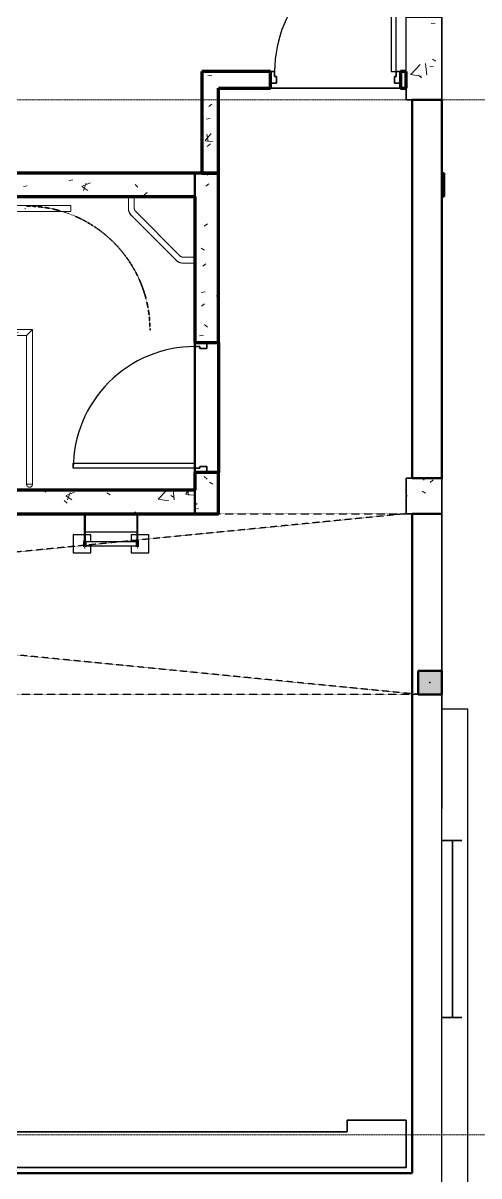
# Model space of a CAD drawing. Header units: millimetres. Extents: x -1379 to 1385823, y -4884429 to 548763.
# Drawn here: x 412925 to 416785, y -2297989 to -2288227 of the extents above; entities that cross this region are included whole.
import ezdxf

# ---------------------------------------------------------------- set-up
doc = ezdxf.new("R2010")
doc.units = ezdxf.units.MM
for name, pattern in [('DPA_Grid _ Level 100', [10, 5.5, -1.6, 1.3, -1.6]), ('DPA_Hidden 100', [6, 4, -2]), ('DPA_Hidden 250', [3, 2, -1]), ('DPA_Overhead 100', [2.75, 1.75, -1])]:
    doc.linetypes.add(name, pattern=pattern)
for name, color, linetype in [('000 - CONCRETE_COL_CUT_COLOR_5', 7, 'Continuous'), ('000 - CONCRETE_COL_HATCH_', 7, 'Continuous'), ('000 - CONCRETE_EX_BUILDING_MAIN_COLOR_1', 7, 'Continuous'), ('000 - CONCRETE_PRECAST_CUT_COLOR_4', 7, 'Continuous'), ('000 - EXISTING_COLUMN_CUT_COLOR_5', 7, 'Continuous')]:
    doc.layers.add(name, color=color, linetype=linetype)
for name, color, linetype, lineweight in [('A-COLS-E', 7, 'Continuous', 35), ('A-DETL', 7, 'Continuous', 70), ('A-DETL-GENF', 7, 'Continuous', 35), ('A-DETL-HDLN', 7, 'DPA_Hidden 100', 35), ('A-DETL-MEDM', 7, 'Continuous', 50), ('A-DOOR-E', 7, 'Continuous', 35), ('A-FLOR-E', 7, 'Continuous', 35), ('A-FLOR-HRAL', 7, 'Continuous', 35), ('A-FLOR-OVHD', 7, 'DPA_Overhead 100', 25), ('A-GENM', 7, 'Continuous', 35), ('A-WALL', 7, 'Continuous', 70), ('A-WALL-PATT', 7, 'Continuous', 70), ('S-GRID', 7, 'Continuous', 9), ('S-STRS-E', 7, 'Continuous', 35), ('WALL-E', 7, 'Continuous', 50)]:
    doc.layers.add(name, color=color, linetype=linetype, lineweight=lineweight)
pattern_1 = [(50, (-216781.46, 2306690.5), (728.7365, -63.75582), [76.2, -838.2]), (355, (-216781.5, 2306690.5), (-140.97162, 764.2276), [60.96, -670.56]), (100.451, (-216720.74, 2306685.2), (587.77, 700.46675), [64.76, -712.36]), (46.184, (-216781.5, 2306893.7), (1084.31624, -168.17096), [114.3, -1257.3]), (96.636, (-216691.1, 2306879.7), (949.6099, 989.70985), [97.14, -1068.54]), (351.184, (-216781.5, 2306893.7), (949.62055, 989.70115), [91.44, -1005.84]), (21, (-216679.86, 2306842.9), (606.45787, -409.06057), [76.2, -838.2]), (326, (-216679.9, 2306842.9), (247.20834, 736.75292), [60.96, -670.56]), (71.451, (-216629.3, 2306808.8), (853.66825, 327.68547), [64.76, -712.36]), (37.5, (-216781.46, 2306690.48), (12.354693, 338.22012), [33.528, -628.904, 33.528, -647.192, -673.1]), (37.5, (-216781.46, 2306690.48), (12.354693, 338.22012), [-1343.152, 33.528, -639.572]), (7.5, (-216781.46, 2306690.48), (267.278874, 400.722127), [33.528, -354.584, 33.528, -613.664, -256.54]), (7.5, (-216781.46, 2306690.48), (267.278874, 400.722127), [-1035.304, 33.528, -223.012]), (327.5, (-217008.03, 2306690.48), (542.36333, -22.915345), [33.528, -220.472, 33.528, -758.952, -1051.56]), (327.5, (-217008.03, 2306690.48), (542.36333, -22.915345), [-1046.48, 33.528, -1018.032]), (317.5, (-217109.63, 2306690.5), (592.51696, 101.70711), [33.528, -296.672, 33.528, -492.76, -746.76]), (317.5, (-217109.63, 2306690.5), (592.51696, 101.70711), [-856.488, 33.528, -713.232])]

# ---------------------------------------------------------------- blocks, each defined once
blk = doc.blocks.new('C-1-IV01_REV00_20260605-110727_LOPF_DIMS')
at = {"layer": 'S-GRID', "color": 7, "linetype": 'DPA_Grid _ Level 100'}
for p, q in [((29482.4, -6805), (-7498.4, -6805)), ((29482.4, -15570), (-7498.4, -15570))]:
    blk.add_line(p, q, dxfattribs=at)
blk = doc.blocks.new('DPA_DR-SG-SW-HR - D4_1100x2150 mm-5618247-IV01 - LOWER ROOF LEVEL PLAN')
at = {"layer": '000 - CONCRETE_EX_BUILDING_MAIN_COLOR_1', "color": 7}
for p, q in [((472, 1106.35), (472, 76.35)), ((515, 1106.35), (472, 1106.35)), ((515, 76.35), (515, 1106.35)), ((-515, 76.35), (-550, 76.35)), ((-550, 76.35), (-550, -23.65)), ((-515, 33.35), (-515, 76.35)), ((-500, 33.35), (-515, 33.35)), ((-500, -23.65), (-500, 33.35)), ((472, 76.35), (515, 76.35)), ((515, 33.35), (500, 33.35)), ((500, 33.35), (500, -23.65)), ((515, 76.35), (515, 33.35)), ((550, 76.35), (515, 76.35)), ((550, -23.65), (550, 76.35)), ((-550, -23.65), (-500, -23.65)), ((500, -23.65), (550, -23.65))]:
    blk.add_line(p, q, dxfattribs=at)
at = {"layer": '000 - CONCRETE_EX_BUILDING_MAIN_COLOR_1', "color": 7, "lineweight": 35}
for p, q in [((-550, -23.65), (-550, 76.35)), ((-550, 76.35), (-515, 76.35)), ((-515, 76.35), (-515, 33.35)), ((-515, 33.35), (-500, 33.35)), ((-500, 33.35), (-500, -23.65)), ((500, -23.65), (500, 33.35)), ((500, 33.35), (515, 33.35)), ((515, 33.35), (515, 76.35)), ((515, 76.35), (550, 76.35)), ((550, 76.35), (550, -23.65)), ((-500, -23.65), (-550, -23.65)), ((550, -23.65), (500, -23.65))]:
    blk.add_line(p, q, dxfattribs=at)
at = {"layer": '000 - CONCRETE_EX_BUILDING_MAIN_COLOR_1', "color": 7}
blk.add_arc((515, 76.35), 1030, 90, 180, dxfattribs=at)
blk = doc.blocks.new('DPA_GM-Cage Ladder - H4600 with Protection Ring-4887576-IV01 - LOWER ROOF LEVEL PLAN')
at = {"layer": '000 - CONCRETE_EX_BUILDING_MAIN_COLOR_1', "color": 7}
for p, q in [((-147.5, -80), (-147.5, -75)), ((-147.5, -75), (-95, -75)), ((-100, -80), (-147.5, -80)), ((-100, -305), (-100, -80)), ((345, -75), (-95, -75)), ((-95, -230), (-95, -75)), ((-95, -75), (-95, -305)), ((345, -230), (345, -75)), ((345, -75), (397.5, -75)), ((345, -305), (345, -75)), ((350, -80), (350, -305)), ((397.5, -80), (350, -80)), ((397.5, -75), (397.5, -80)), ((-100, -255), (-195, -255)), ((-195, -255), (-195, -405)), ((345, -230), (-95, -230)), ((-45, -255), (-95, -255)), ((-45, -312.5), (-45, -255)), ((345, -255), (295, -255)), ((295, -255), (295, -312.6)), ((445, -255), (350, -255)), ((445, -405), (445, -255)), ((-95, -305), (-100, -305)), ((345, -312.5), (-95, -312.5)), ((345, -312.5), (-95, -312.5)), ((345, -312.5), (-95, -312.5)), ((345, -312.5), (-95, -312.5)), ((-95, -313.1), (-95, -346.9)), ((-95, -346.9), (-95, -313.1)), ((-95, -313.1), (-95, -346.9)), ((-95, -346.9), (-95, -313.1)), ((-95, -313.1), (-95, -346.9)), ((-95, -346.9), (-95, -313.1)), ((-95, -313.1), (-95, -346.9)), ((-95, -346.9), (-95, -313.1)), ((-95, -347.5), (345, -347.5)), ((-95, -347.5), (345, -347.5)), ((-95, -347.5), (345, -347.5)), ((-95, -347.5), (345, -347.5)), ((-45, -405), (-45, -347.4)), ((295, -347.5), (295, -405)), ((345, -313.1), (345, -346.9)), ((345, -346.9), (345, -313.1)), ((345, -313.1), (345, -346.9)), ((345, -346.9), (345, -313.1)), ((345, -313.1), (345, -346.9)), ((345, -346.9), (345, -313.1)), ((345, -313.1), (345, -346.9)), ((345, -346.9), (345, -313.1)), ((350, -305), (345.2, -305)), ((-195, -405), (-45, -405)), ((295, -405), (445, -405))]:
    blk.add_line(p, q, dxfattribs=at)
at = {"layer": '000 - CONCRETE_EX_BUILDING_MAIN_COLOR_1', "color": 7, "lineweight": 70}
for p, q in [((-95, -305), (-100, -305)), ((-100, -305), (-100, -355)), ((-100, -355), (-95, -355)), ((-95, -355), (-95, -305)), ((350, -305), (345, -305)), ((345, -305), (345, -355)), ((345, -355), (350, -355)), ((350, -355), (350, -305))]:
    blk.add_line(p, q, dxfattribs=at)
blk = doc.blocks.new('DPA_DR-SG-SW-HR - D4_1100x2150 mm-4749749-IV01 - LOWER ROOF LEVEL PLAN')
at = {"layer": '000 - CONCRETE_EX_BUILDING_MAIN_COLOR_1', "color": 7}
for p, q in [((-550, -6.35), (-500, -6.35)), ((-550, -106.35), (-550, -6.35)), ((-515, -63.35), (-515, -106.35)), ((-500, -63.35), (-515, -63.35)), ((-500, -6.35), (-500, -63.35)), ((500, -6.35), (550, -6.35)), ((500, -63.35), (500, -6.35)), ((515, -63.35), (500, -63.35)), ((515, -106.35), (515, -63.35)), ((550, -6.35), (550, -106.35)), ((-515, -106.35), (-550, -106.35)), ((472, -106.35), (515, -106.35)), ((472, -1136.35), (472, -106.35)), ((515, -106.35), (515, -1136.35)), ((550, -106.35), (515, -106.35)), ((515, -1136.35), (472, -1136.35))]:
    blk.add_line(p, q, dxfattribs=at)
at = {"layer": '000 - CONCRETE_EX_BUILDING_MAIN_COLOR_1', "color": 7, "lineweight": 35}
for p, q in [((-550, -6.35), (-550, -106.35)), ((-500, -6.35), (-550, -6.35)), ((-515, -106.35), (-515, -63.35)), ((-515, -63.35), (-500, -63.35)), ((-500, -63.35), (-500, -6.35)), ((500, -6.35), (500, -63.35)), ((550, -6.35), (500, -6.35)), ((500, -63.35), (515, -63.35)), ((515, -63.35), (515, -106.35)), ((550, -106.35), (550, -6.35)), ((-550, -106.35), (-515, -106.35)), ((515, -106.35), (550, -106.35))]:
    blk.add_line(p, q, dxfattribs=at)
at = {"layer": '000 - CONCRETE_EX_BUILDING_MAIN_COLOR_1', "color": 7}
blk.add_arc((515, -106.35), 1030, 180, 270, dxfattribs=at)
blk = doc.blocks.new('DPA_Rectangular - 300 x 700mm-V7-IV01 - LOWER ROOF LEVEL PLAN')
at = {"layer": '000 - CONCRETE_EX_BUILDING_MAIN_COLOR_1', "color": 7}
for p, q in [((150, 350), (-150, 350)), ((-150, 350), (-150, 50)), ((150, -350), (150, 350)), ((150, 350), (150, -350))]:
    blk.add_line(p, q, dxfattribs=at)
blk = doc.blocks.new('DPA_Rectangular - 300 x 700mm-V8-IV01 - LOWER ROOF LEVEL PLAN')
at = {"layer": '000 - CONCRETE_COL_CUT_COLOR_5', "lineweight": 9}
h = blk.add_hatch(dxfattribs=at)
h.set_pattern_fill('FP_9', style=0, pattern_type=2)
h.set_pattern_definition([(50, (-233076.46, 2313145.5), (728.7365, -63.75582), [76.2, -838.2]), (355, (-233076.5, 2313145.5), (-140.97162, 764.2276), [60.96, -670.56]), (100.451, (-233015.74, 2313140.2), (587.77, 700.46675), [64.76, -712.36]), (46.184, (-233076.5, 2313348.7), (1084.31624, -168.17096), [114.3, -1257.3]), (96.636, (-232986.1, 2313334.7), (949.6099, 989.70985), [97.14, -1068.54]), (351.184, (-233076.5, 2313348.7), (949.62055, 989.70115), [91.44, -1005.84]), (21, (-232974.86, 2313297.9), (606.45787, -409.06057), [76.2, -838.2]), (326, (-232974.9, 2313297.9), (247.20834, 736.75292), [60.96, -670.56]), (71.451, (-232924.3, 2313263.8), (853.66825, 327.68547), [64.76, -712.36]), (37.5, (-233076.46, 2313145.48), (12.354693, 338.22012), [33.528, -628.904, 33.528, -1320.292]), (37.5, (-233076.46, 2313145.48), (12.354693, 338.22012), [-695.96, -647.192, 33.528, -639.572]), (7.5, (-233076.46, 2313145.48), (267.278874, 400.722127), [33.528, -354.584, 33.528, -870.204]), (7.5, (-233076.46, 2313145.48), (267.278874, 400.722127), [-421.64, -613.664, 33.528, -223.012]), (327.5, (-233303.03, 2313145.48), (542.36333, -22.915345), [33.528, -220.472, 33.528, -1810.512]), (327.5, (-233303.03, 2313145.48), (542.36333, -22.915345), [-287.528, -758.952, 33.528, -1018.032]), (317.5, (-233404.63, 2313145.5), (592.51696, 101.70711), [33.528, -296.672, 33.528, -1239.52]), (317.5, (-233404.63, 2313145.5), (592.51696, 101.70711), [-363.728, -492.76, 33.528, -713.232])])
h.paths.add_polyline_path([(150, -350), (150, 350), (-150, 350), (-150, -350)])
at = {"layer": '000 - CONCRETE_COL_CUT_COLOR_5', "color": 7}
for p, q in [((-150, 350), (150, 350)), ((-150, -350), (-150, 350)), ((150, 350), (150, -350)), ((150, -350), (-150, -350))]:
    blk.add_line(p, q, dxfattribs=at)
blk = doc.blocks.new('Railing - Railing-4928386-IV01 - LOWER ROOF LEVEL PLAN')
at = {"layer": '000 - CONCRETE_EX_BUILDING_MAIN_COLOR_1', "color": 7, "lineweight": 9}
for p, q in [((294346.6, -2306957.7), (294346.6, -2307057.2)), ((294347.5, -2306957.7), (294395.8, -2306957.7)), ((294395.8, -2306957.7), (294347.5, -2306957.7)), ((294396.6, -2307057.2), (294396.6, -2306957.7)), ((294785.4, -2307460.5), (294406.9, -2307081.9)), ((294371.5, -2307117.3), (294750.1, -2307495.8)), ((294909.6, -2307470.7), (294810.2, -2307470.7)), ((294909.6, -2307519.9), (294909.6, -2307471.6)), ((294909.6, -2307471.6), (294909.6, -2307519.9)), ((294810.2, -2307520.7), (294909.6, -2307520.7))]:
    blk.add_line(p, q, dxfattribs=at)
at = {"layer": '000 - CONCRETE_EX_BUILDING_MAIN_COLOR_1', "color": 7, "lineweight": 9, "flags": 128}
for points in [[(294346.6, -2307057.2), (294346.7, -2307060.6), (294346.9, -2307064), (294347.2, -2307067.4), (294347.7, -2307070.7), (294348.3, -2307074.1), (294349.1, -2307077.4), (294349.9, -2307080.7), (294350.9, -2307083.9), (294352.1, -2307087.1), (294353.3, -2307090.3), (294354.7, -2307093.4), (294356.2, -2307096.4), (294357.9, -2307099.4), (294359.6, -2307102.3), (294361.5, -2307105.2), (294363.5, -2307108), (294365.5, -2307110.6), (294367.7, -2307113.2), (294370, -2307115.8), (294371.5, -2307117.3)], [(294406.9, -2307081.9), (294405.9, -2307080.9), (294405, -2307079.9), (294404.1, -2307078.8), (294403.3, -2307077.7), (294402.5, -2307076.5), (294401.7, -2307075.4), (294401, -2307074.1), (294400.4, -2307072.9), (294399.8, -2307071.6), (294399.2, -2307070.4), (294398.7, -2307069), (294398.3, -2307067.7), (294397.9, -2307066.4), (294397.5, -2307065), (294397.2, -2307063.6), (294397, -2307062.3), (294396.8, -2307060.9), (294396.7, -2307059.5), (294396.6, -2307058.1), (294396.6, -2307057.2)], [(294810.2, -2307470.7), (294808.8, -2307470.7), (294807.4, -2307470.6), (294806, -2307470.5), (294804.6, -2307470.3), (294803.2, -2307470), (294801.8, -2307469.7), (294800.5, -2307469.4), (294799.2, -2307469), (294797.8, -2307468.5), (294796.5, -2307468), (294795.3, -2307467.4), (294794, -2307466.8), (294792.8, -2307466.1), (294791.6, -2307465.4), (294790.4, -2307464.6), (294789.3, -2307463.8), (294788.2, -2307462.9), (294787.1, -2307462), (294786.1, -2307461.1), (294785.4, -2307460.5)], [(294750.1, -2307495.8), (294752.5, -2307498.2), (294755.1, -2307500.4), (294757.7, -2307502.6), (294760.4, -2307504.6), (294763.2, -2307506.6), (294766.1, -2307508.4), (294769, -2307510.1), (294772, -2307511.7), (294775.1, -2307513.2), (294778.2, -2307514.5), (294781.4, -2307515.7), (294784.6, -2307516.8), (294787.9, -2307517.8), (294791.2, -2307518.6), (294794.5, -2307519.3), (294797.9, -2307519.8), (294801.2, -2307520.3), (294804.6, -2307520.5), (294808, -2307520.7), (294810.2, -2307520.7)]]:
    blk.add_lwpolyline(points, dxfattribs=at)
blk = doc.blocks.new('Handrail Type - Handrail_Internal_-4928391-IV01 - LOWER ROOF LEVEL PLAN')
at = {"layer": '000 - CONCRETE_EX_BUILDING_MAIN_COLOR_1', "color": 7, "lineweight": 9}
for p, q in [((294346.6, -2306957.7), (294346.6, -2307057.2)), ((294347.5, -2306957.7), (294395.8, -2306957.7)), ((294395.8, -2306957.7), (294347.5, -2306957.7)), ((294396.6, -2307057.2), (294396.6, -2306957.7)), ((294785.4, -2307460.5), (294406.9, -2307081.9)), ((294371.5, -2307117.3), (294750.1, -2307495.8)), ((294909.6, -2307470.7), (294810.2, -2307470.7)), ((294909.6, -2307519.9), (294909.6, -2307471.6)), ((294909.6, -2307471.6), (294909.6, -2307519.9)), ((294810.2, -2307520.7), (294909.6, -2307520.7))]:
    blk.add_line(p, q, dxfattribs=at)
at = {"layer": '000 - CONCRETE_EX_BUILDING_MAIN_COLOR_1', "color": 7, "lineweight": 9, "flags": 128}
for points in [[(294346.6, -2307057.2), (294346.7, -2307060.6), (294346.9, -2307064), (294347.2, -2307067.4), (294347.7, -2307070.7), (294348.3, -2307074.1), (294349.1, -2307077.4), (294349.9, -2307080.7), (294350.9, -2307083.9), (294352.1, -2307087.1), (294353.3, -2307090.3), (294354.7, -2307093.4), (294356.2, -2307096.4), (294357.9, -2307099.4), (294359.6, -2307102.3), (294361.5, -2307105.2), (294363.5, -2307108), (294365.5, -2307110.6), (294367.7, -2307113.2), (294370, -2307115.8), (294371.5, -2307117.3)], [(294406.9, -2307081.9), (294405.9, -2307080.9), (294405, -2307079.9), (294404.1, -2307078.8), (294403.3, -2307077.7), (294402.5, -2307076.5), (294401.7, -2307075.4), (294401, -2307074.1), (294400.4, -2307072.9), (294399.8, -2307071.6), (294399.2, -2307070.4), (294398.7, -2307069), (294398.3, -2307067.7), (294397.9, -2307066.4), (294397.5, -2307065), (294397.2, -2307063.6), (294397, -2307062.3), (294396.8, -2307060.9), (294396.7, -2307059.5), (294396.6, -2307058.1), (294396.6, -2307057.2)], [(294810.2, -2307470.7), (294808.8, -2307470.7), (294807.4, -2307470.6), (294806, -2307470.5), (294804.6, -2307470.3), (294803.2, -2307470), (294801.8, -2307469.7), (294800.5, -2307469.4), (294799.2, -2307469), (294797.8, -2307468.5), (294796.5, -2307468), (294795.3, -2307467.4), (294794, -2307466.8), (294792.8, -2307466.1), (294791.6, -2307465.4), (294790.4, -2307464.6), (294789.3, -2307463.8), (294788.2, -2307462.9), (294787.1, -2307462), (294786.1, -2307461.1), (294785.4, -2307460.5)], [(294750.1, -2307495.8), (294752.5, -2307498.2), (294755.1, -2307500.4), (294757.7, -2307502.6), (294760.4, -2307504.6), (294763.2, -2307506.6), (294766.1, -2307508.4), (294769, -2307510.1), (294772, -2307511.7), (294775.1, -2307513.2), (294778.2, -2307514.5), (294781.4, -2307515.7), (294784.6, -2307516.8), (294787.9, -2307517.8), (294791.2, -2307518.6), (294794.5, -2307519.3), (294797.9, -2307519.8), (294801.2, -2307520.3), (294804.6, -2307520.5), (294808, -2307520.7), (294810.2, -2307520.7)]]:
    blk.add_lwpolyline(points, dxfattribs=at)
blk = doc.blocks.new('Handrail Type - Handrail_Internal_-V274-IV01 - LOWER ROOF LEVEL PLAN')
at = {"layer": '000 - CONCRETE_EX_BUILDING_MAIN_COLOR_1', "color": 7, "lineweight": 9}
for p, q in [((294396.6, -2306957.7), (294346.6, -2306957.7)), ((294346.6, -2306957.7), (294346.6, -2307057.2)), ((294396.6, -2306957.7), (294396.6, -2307057.2)), ((294406.9, -2307081.9), (294785.4, -2307460.5)), ((294371.5, -2307117.3), (294750.1, -2307495.8)), ((294810.2, -2307470.7), (294909.6, -2307470.7)), ((294909.6, -2307470.7), (294909.6, -2307520.7)), ((294810.2, -2307520.7), (294909.6, -2307520.7))]:
    blk.add_line(p, q, dxfattribs=at)
for centre, radius, start, end in [((294431.6, -2307057.2), 85, 180, 225), ((294431.6, -2307057.2), 35, 180, 225), ((294810.2, -2307435.7), 35, 225, 270), ((294810.2, -2307435.7), 85, 225, 270)]:
    blk.add_arc(centre, radius, start, end, dxfattribs=at)
blk = doc.blocks.new('DPA_Rectangular - 300 x 300mm-V577-IV01 - LOWER ROOF LEVEL PLAN')
at = {"layer": '000 - CONCRETE_COL_CUT_COLOR_5', "lineweight": 9}
h = blk.add_hatch(dxfattribs=at)
h.set_pattern_fill('FP_64', style=0, pattern_type=2)
h.set_pattern_definition([(50, (-233076.46, 2316850.5), (728.7365, -63.75582), [76.2, -838.2]), (355, (-233076.5, 2316850.5), (-140.97162, 764.2276), [60.96, -670.56]), (100.451, (-233015.74, 2316845.2), (587.77, 700.46675), [64.76, -712.36]), (46.184, (-233076.5, 2317053.7), (1084.31624, -168.17096), [114.3, -1257.3]), (96.636, (-232986.1, 2317039.7), (949.6099, 989.70985), [97.14, -1068.54]), (351.184, (-233076.5, 2317053.7), (949.62055, 989.70115), [91.44, -1005.84]), (21, (-232974.86, 2317002.9), (606.45787, -409.06057), [76.2, -838.2]), (326, (-232974.9, 2317002.9), (247.20834, 736.75292), [60.96, -670.56]), (71.451, (-232924.3, 2316968.8), (853.66825, 327.68547), [64.76, -712.36]), (37.5, (-233076.46, 2316850.48), (12.354693, 338.22012), [33.528, -628.904, 33.528, -1320.292]), (37.5, (-233076.46, 2316850.48), (12.354693, 338.22012), [-695.96, -647.192, 33.528, -639.572]), (7.5, (-233076.46, 2316850.48), (267.278874, 400.722127), [33.528, -354.584, 33.528, -870.204]), (7.5, (-233076.46, 2316850.48), (267.278874, 400.722127), [-421.64, -613.664, 33.528, -223.012]), (327.5, (-233303.03, 2316850.48), (542.36333, -22.915345), [33.528, -220.472, 33.528, -1810.512]), (327.5, (-233303.03, 2316850.48), (542.36333, -22.915345), [-287.528, -758.952, 33.528, -1018.032]), (317.5, (-233404.63, 2316850.5), (592.51696, 101.70711), [33.528, -296.672, 33.528, -1239.52]), (317.5, (-233404.63, 2316850.5), (592.51696, 101.70711), [-363.728, -492.76, 33.528, -713.232])])
h.paths.add_polyline_path([(150, -150), (150, 150), (-150, 150), (-150, -150)])
at = {"layer": '000 - CONCRETE_COL_CUT_COLOR_5', "color": 7}
for p, q in [((-150, 150), (150, 150)), ((-150, -150), (-150, 150)), ((150, 150), (150, -150)), ((150, -150), (-150, -150))]:
    blk.add_line(p, q, dxfattribs=at)
blk = doc.blocks.new('Railing - Railing-6006670-IV01 - LOWER ROOF LEVEL PLAN')
at = {"layer": '000 - CONCRETE_EX_BUILDING_MAIN_COLOR_1', "color": 7, "lineweight": 9}
for p, q in [((290764.6, -2308082.7), (290889.6, -2308082.7)), ((290764.6, -2308200.2), (290764.6, -2308082.7)), ((290814.6, -2308132.7), (290889.6, -2308132.7)), ((290814.6, -2308200.2), (290814.6, -2308132.7)), ((290889.6, -2308082.7), (291869.6, -2308082.7)), ((290889.6, -2308132.7), (291869.6, -2308132.7)), ((291869.6, -2308082.7), (292709.6, -2308082.7)), ((291869.6, -2308132.7), (292709.6, -2308132.7)), ((292709.6, -2308082.7), (293409.6, -2308082.7)), ((292709.6, -2308132.7), (293409.6, -2308132.7)), ((293409.6, -2308082.7), (293534.6, -2308082.7)), ((293409.6, -2308132.7), (293484.6, -2308132.7)), ((293484.6, -2308132.7), (293484.6, -2309342.7)), ((293534.6, -2308082.7), (293534.6, -2309342.7))]:
    blk.add_line(p, q, dxfattribs=at)
blk = doc.blocks.new('Top Rail Type - Top Rail_Internal_-6006675-IV01 - LOWER ROOF LEVEL PLAN')
at = {"layer": '000 - CONCRETE_EX_BUILDING_MAIN_COLOR_1', "color": 7, "lineweight": 9}
for p, q in [((290764.6, -2308082.7), (290764.6, -2308200.2)), ((290896.8, -2308082.7), (290764.6, -2308082.7)), ((290814.6, -2308200.2), (290814.6, -2308132.7)), ((290814.6, -2308132.7), (290896.8, -2308132.7)), ((291882.9, -2308082.7), (290896.8, -2308082.7)), ((290896.8, -2308132.7), (291882.9, -2308132.7)), ((292722.9, -2308082.7), (291882.9, -2308082.7)), ((291882.9, -2308132.7), (292722.9, -2308132.7)), ((293416.8, -2308082.7), (292722.9, -2308082.7)), ((292722.9, -2308132.7), (293416.8, -2308132.7)), ((293534.6, -2308082.7), (293416.8, -2308082.7)), ((293416.8, -2308132.7), (293484.6, -2308132.7)), ((293484.6, -2308132.7), (293484.6, -2309342.7)), ((293534.6, -2309342.7), (293534.6, -2308082.7)), ((290764.6, -2308200.2), (290764.6, -2308300.9)), ((290814.6, -2308300.9), (290814.6, -2308200.2)), ((290792, -2308300.9), (290787.3, -2308300.9)), ((293484.6, -2309342.7), (293484.6, -2309393.4)), ((293485.5, -2309393.4), (293533.8, -2309393.4)), ((293533.8, -2309393.4), (293485.5, -2309393.4)), ((293534.6, -2309393.4), (293534.6, -2309342.7))]:
    blk.add_line(p, q, dxfattribs=at)
for points, knots in [([(290813.1, -2308131.2), (290813, -2308131), (290812.5, -2308130.5), (290811.3, -2308129.4), (290809.8, -2308127.9), (290808.4, -2308126.5), (290806.9, -2308125), (290804.9, -2308123), (290802.6, -2308120.7), (290800.7, -2308118.8), (290799.2, -2308117.3), (290797.7, -2308115.7), (290796.1, -2308114.2), (290794.5, -2308112.6), (290792.9, -2308111), (290791.3, -2308109.3), (290789.6, -2308107.7), (290788, -2308106.1), (290786.4, -2308104.4), (290784.8, -2308102.8), (290783.2, -2308101.2), (290781.6, -2308099.7), (290780.1, -2308098.1), (290778.6, -2308096.6), (290777.1, -2308095.2), (290775.7, -2308093.8), (290774, -2308092), (290772.3, -2308090.4), (290770.8, -2308088.9), (290769.4, -2308087.5), (290767.9, -2308086), (290766.5, -2308084.5), (290765.8, -2308083.8), (290765.5, -2308083.6)], [0.1123442, 0.1123442, 0.1123442, 0.1123442, 0.125, 0.1666667, 0.2083333, 0.2291667, 0.25, 0.2916667, 0.3333333, 0.3541667, 0.375, 0.3958333, 0.4166667, 0.4375, 0.4583333, 0.4791667, 0.5, 0.5208333, 0.5416667, 0.5625, 0.5833333, 0.6041667, 0.625, 0.6458333, 0.6666667, 0.6875, 0.7083333, 0.75, 0.7708333, 0.7916667, 0.8333333, 0.875, 0.9166667, 0.9166667, 0.9166667, 0.9166667]), ([(290765.5, -2308083.6), (290765.8, -2308083.8), (290766.5, -2308084.5), (290767.9, -2308086), (290769.4, -2308087.5), (290770.8, -2308088.9), (290772.3, -2308090.4), (290774.4, -2308092.4), (290776.6, -2308094.7), (290778.6, -2308096.6), (290780.1, -2308098.1), (290781.6, -2308099.7), (290783.2, -2308101.2), (290784.8, -2308102.8), (290786.4, -2308104.4), (290788, -2308106.1), (290789.6, -2308107.7), (290791.3, -2308109.3), (290792.9, -2308111), (290794.5, -2308112.6), (290796.1, -2308114.2), (290797.7, -2308115.7), (290799.2, -2308117.3), (290800.7, -2308118.8), (290802.1, -2308120.2), (290803.5, -2308121.6), (290805.3, -2308123.4), (290806.9, -2308125), (290808.4, -2308126.5), (290809.8, -2308127.9), (290811.3, -2308129.4), (290812.5, -2308130.5), (290813, -2308131), (290813.1, -2308131.2)], [0.0833333, 0.0833333, 0.0833333, 0.0833333, 0.125, 0.1666667, 0.2083333, 0.2291667, 0.25, 0.2916667, 0.3333333, 0.3541667, 0.375, 0.3958333, 0.4166667, 0.4375, 0.4583333, 0.4791667, 0.5, 0.5208333, 0.5416667, 0.5625, 0.5833333, 0.6041667, 0.625, 0.6458333, 0.6666667, 0.6875, 0.7083333, 0.75, 0.7708333, 0.7916667, 0.8333333, 0.875, 0.8876558, 0.8876558, 0.8876558, 0.8876558]), ([(293533.8, -2308083.6), (293533.5, -2308083.8), (293532.8, -2308084.5), (293531.3, -2308086), (293529.8, -2308087.5), (293528.4, -2308088.9), (293527, -2308090.4), (293525.3, -2308092), (293523.5, -2308093.8), (293522.1, -2308095.2), (293520.7, -2308096.6), (293519.2, -2308098.1), (293517.7, -2308099.7), (293516.1, -2308101.2), (293514.5, -2308102.8), (293512.9, -2308104.4), (293511.3, -2308106.1), (293509.6, -2308107.7), (293508, -2308109.3), (293506.4, -2308111), (293504.7, -2308112.6), (293503.2, -2308114.2), (293501.6, -2308115.7), (293500.1, -2308117.3), (293498.6, -2308118.8), (293497.1, -2308120.2), (293495.7, -2308121.6), (293494, -2308123.4), (293492.3, -2308125), (293490.8, -2308126.5), (293489.4, -2308127.9), (293487.9, -2308129.4), (293486.8, -2308130.5), (293486.3, -2308131.1), (293486.2, -2308131.2)], [-0.9166667, -0.9166667, -0.9166667, -0.9166667, -0.875, -0.8333333, -0.7916667, -0.7708333, -0.75, -0.7083333, -0.6875, -0.6666667, -0.6458333, -0.625, -0.6041667, -0.5833333, -0.5625, -0.5416667, -0.5208333, -0.5, -0.4791667, -0.4583333, -0.4375, -0.4166667, -0.3958333, -0.375, -0.3541667, -0.3333333, -0.3125, -0.2916667, -0.25, -0.2291667, -0.2083333, -0.1666667, -0.125, -0.1123442, -0.1123442, -0.1123442, -0.1123442]), ([(293486.2, -2308131.2), (293486.3, -2308131.1), (293486.8, -2308130.5), (293487.9, -2308129.4), (293489.4, -2308127.9), (293490.8, -2308126.5), (293492.3, -2308125), (293494, -2308123.4), (293495.7, -2308121.6), (293497.1, -2308120.2), (293498.6, -2308118.8), (293500.1, -2308117.3), (293501.6, -2308115.7), (293503.2, -2308114.2), (293504.7, -2308112.6), (293506.4, -2308111), (293508, -2308109.3), (293509.6, -2308107.7), (293511.3, -2308106.1), (293512.9, -2308104.4), (293514.5, -2308102.8), (293516.1, -2308101.2), (293517.7, -2308099.7), (293519.2, -2308098.1), (293520.7, -2308096.6), (293522.1, -2308095.2), (293523.5, -2308093.8), (293525.3, -2308092), (293527, -2308090.4), (293528.4, -2308088.9), (293529.8, -2308087.5), (293531.3, -2308086), (293532.8, -2308084.5), (293533.5, -2308083.8), (293533.8, -2308083.6)], [-0.8876558, -0.8876558, -0.8876558, -0.8876558, -0.875, -0.8333333, -0.7916667, -0.7708333, -0.75, -0.7083333, -0.6875, -0.6666667, -0.6458333, -0.625, -0.6041667, -0.5833333, -0.5625, -0.5416667, -0.5208333, -0.5, -0.4791667, -0.4583333, -0.4375, -0.4166667, -0.3958333, -0.375, -0.3541667, -0.3333333, -0.3125, -0.2916667, -0.25, -0.2291667, -0.2083333, -0.1666667, -0.125, -0.0833333, -0.0833333, -0.0833333, -0.0833333])]:
    blk.add_open_spline(points, degree=3, knots=knots, dxfattribs=at)
for points in [[(290889.7, -2308109.7), (290889.6, -2308109), (290889.6, -2308107.7), (290889.6, -2308106.4), (290889.7, -2308105.7)], [(293409.7, -2308109.7), (293409.6, -2308109), (293409.6, -2308107.7), (293409.6, -2308106.4), (293409.7, -2308105.7)]]:
    blk.add_open_spline(points, degree=3, dxfattribs=at)
blk = doc.blocks.new('Top Rail Type - Half Circle_25mm-V666-IV01 - LOWER ROOF LEVEL PLAN')
at = {"layer": '000 - CONCRETE_EX_BUILDING_MAIN_COLOR_1', "color": 7, "lineweight": 9}
for p, q in [((0, -25), (0, 25)), ((0, 25), (0, -25))]:
    blk.add_line(p, q, dxfattribs=at)
at = {"layer": '000 - CONCRETE_EX_BUILDING_MAIN_COLOR_1', "color": 7, "lineweight": 9, "flags": 128}
for points in [[(0, 25), (1, 25), (2, 24.9), (3, 24.8), (4, 24.7), (5, 24.5), (5.9, 24.3), (6.9, 24), (7.9, 23.7), (8.8, 23.4), (9.7, 23), (10.6, 22.6), (11.5, 22.2), (12.4, 21.7), (13.3, 21.2), (14.1, 20.6), (14.9, 20.1), (15.7, 19.4), (16.5, 18.8), (17.2, 18.1), (17.9, 17.4), (18.6, 16.7), (19.3, 15.9), (19.9, 15.1), (20.5, 14.3), (21, 13.5), (21.6, 12.7), (22, 11.8), (22.5, 10.9), (22.9, 10), (23.3, 9.1), (23.6, 8.1), (24, 7.2), (24.2, 6.2), (24.4, 5.2), (24.6, 4.2), (24.8, 3.3), (24.9, 2.3), (25, 1.3), (25, 0.3), (25, 0)], [(25, 0), (25, -1), (24.9, -2), (24.8, -3), (24.7, -4), (24.5, -5), (24.3, -5.9), (24, -6.9), (23.7, -7.9), (23.4, -8.8), (23, -9.7), (22.6, -10.6), (22.2, -11.5), (21.7, -12.4), (21.2, -13.3), (20.6, -14.1), (20.1, -14.9), (19.4, -15.7), (18.8, -16.5), (18.1, -17.2), (17.4, -17.9), (16.7, -18.6), (15.9, -19.3), (15.1, -19.9), (14.3, -20.5), (13.5, -21), (12.7, -21.6), (11.8, -22), (10.9, -22.5), (10, -22.9), (9.1, -23.3), (8.1, -23.6), (7.2, -24), (6.2, -24.2), (5.2, -24.4), (4.2, -24.6), (3.3, -24.8), (2.3, -24.9), (1.3, -25), (0.3, -25), (0, -25)]]:
    blk.add_lwpolyline(points, dxfattribs=at)
blk = doc.blocks.new('Top Rail Type - Top Rail_Internal_-V667-IV01 - LOWER ROOF LEVEL PLAN')
at = {"layer": '000 - CONCRETE_EX_BUILDING_MAIN_COLOR_1', "color": 7, "lineweight": 9}
for p, q in [((290764.6, -2308082.7), (290889.6, -2308082.7)), ((290764.6, -2308300.9), (290764.6, -2308082.7)), ((290814.6, -2308132.7), (290889.6, -2308132.7)), ((290814.6, -2308300.9), (290814.6, -2308132.7)), ((290889.6, -2308082.7), (293409.6, -2308082.7)), ((290889.6, -2308132.7), (293409.6, -2308132.7)), ((293409.6, -2308082.7), (293534.6, -2308082.7)), ((293409.6, -2308132.7), (293484.6, -2308132.7)), ((293484.6, -2308132.7), (293484.6, -2309393.4)), ((293534.6, -2308082.7), (293534.6, -2309393.4)), ((290764.6, -2308300.9), (290814.6, -2308300.9)), ((293534.6, -2309393.4), (293484.6, -2309393.4))]:
    blk.add_line(p, q, dxfattribs=at)
blk = doc.blocks.new('Top Rail Type - Top Rail_Internal_-6008151-IV01 - LOWER ROOF LEVEL PLAN')
at = {"layer": '000 - CONCRETE_EX_BUILDING_MAIN_COLOR_1', "color": 7, "lineweight": 9}
for p, q in [((290960.8, -2307032.7), (290719.6, -2307032.7)), ((290719.6, -2307081.9), (290719.6, -2307033.6)), ((290719.6, -2307033.6), (290719.6, -2307081.9)), ((290719.6, -2307082.7), (290960.8, -2307082.7)), ((293480.8, -2307032.7), (290960.8, -2307032.7)), ((290960.8, -2307082.7), (293480.8, -2307082.7)), ((293859.6, -2307032.7), (293480.8, -2307032.7)), ((293480.8, -2307082.7), (293859.6, -2307082.7)), ((293859.6, -2307081.9), (293859.6, -2307033.6)), ((293859.6, -2307033.6), (293859.6, -2307081.9))]:
    blk.add_line(p, q, dxfattribs=at)
for points in [[(290953.7, -2307059.7), (290953.6, -2307059.1), (290953.6, -2307057.7), (290953.6, -2307056.4), (290953.7, -2307055.7)], [(293473.7, -2307059.7), (293473.6, -2307059.1), (293473.6, -2307057.7), (293473.6, -2307056.4), (293473.7, -2307055.7)]]:
    blk.add_open_spline(points, degree=3, dxfattribs=at)
blk = doc.blocks.new('Top Rail Type - Top Rail_Internal_-V668-IV01 - LOWER ROOF LEVEL PLAN')
at = {"layer": '000 - CONCRETE_EX_BUILDING_MAIN_COLOR_1', "color": 7, "lineweight": 9}
for p, q in [((290719.6, -2307032.7), (290719.6, -2307082.7)), ((290719.6, -2307032.7), (290953.6, -2307032.7)), ((290719.6, -2307082.7), (290953.6, -2307082.7)), ((290953.6, -2307032.7), (293473.6, -2307032.7)), ((290953.6, -2307082.7), (293473.6, -2307082.7)), ((293473.6, -2307032.7), (293859.6, -2307032.7)), ((293473.6, -2307082.7), (293859.6, -2307082.7)), ((293859.6, -2307032.7), (293859.6, -2307082.7))]:
    blk.add_line(p, q, dxfattribs=at)
blk = doc.blocks.new('*U2580')
at = {"layer": '000 - CONCRETE_COL_HATCH_'}
h = blk.add_hatch(dxfattribs=at)
h.set_pattern_fill('AR-CONC', scale=0.5)
h.set_pattern_definition([(50, (0, -2e-14), (3.5863, -0.31376), [0.375, -4.125]), (355, (0, -2e-14), (-0.69376, 3.76096), [0.3, -3.3]), (100.4514, (0.299, -0.026), (2.89254, 3.4472), [0.3187, -3.50571]), (46.1842, (0, 1), (5.3362, -0.8276), [0.5625, -6.1875]), (96.6356, (0.4447, 0.931), (4.67331, 4.8706), [0.47805, -5.25857]), (351.184, (0, 1), (4.6733, 4.8706), [0.45, -4.95]), (21, (0.5, 0.75), (2.984535, -2.013094), [0.375, -4.125]), (326, (0.5, 0.75), (1.21658, 3.62575), [0.3, -3.3]), (71.4514, (0.7487, 0.5822), (4.20111, 1.612656), [0.3187, -3.50571]), (37.5, (0, -2e-14), (0.060799, 1.664469), [0, -3.26, 0, -3.35, 0, -3.3125]), (7.5, (0, -2e-14), (1.315348, 1.972059), [0, -1.91, 0, -3.185, 0, -1.2625]), (327.5, (-1.115, -2e-14), (2.669112, -0.112774), [0, -1.25, 0, -3.9, 0, -5.175]), (317.5, (-1.615, -2e-14), (2.91593, 0.500525), [0, -1.625, 0, -2.59, 0, -3.675])])
h.paths.add_polyline_path([(-100, -100), (100, -100), (100, 100), (-100, 100)])
at = {"color": 7}
blk.add_point((0, 0), dxfattribs=at)
at = {"layer": '000 - EXISTING_COLUMN_CUT_COLOR_5', "color": 7}
blk.add_lwpolyline([(-100, -100), (100, -100), (100, 100), (-100, 100)], close=True, dxfattribs=at)
blk = doc.blocks.new('C-1-IV01_REV00_20260605-145550_LOPF_EX')
at = {"layer": 'A-DETL-GENF', "lineweight": 25}
h = blk.add_hatch(dxfattribs=at)
h.set_pattern_fill('FP_2', style=0, pattern_type=2)
h.set_pattern_definition(pattern_1)
h.paths.add_polyline_path([(3485, -11840), (3485, -11640), (3285, -11640), (3285, -11840)])
h.paths.add_polyline_path([(519.4, -11840), (585, -11840), (585, -11640), (385, -11640), (385, -11840)])
h.paths.add_polyline_path([(7985, -11840), (7985, -11640), (7785, -11640), (7785, -11840)])
h.paths.add_polyline_path([(16445, -11840), (16445, -11640), (16245, -11640), (16245, -11840)])
h.paths.add_polyline_path([(12295, -11840), (12495, -11840), (12495, -11640), (12295, -11640)])
at = {"layer": 'A-WALL-PATT', "lineweight": 9}
h = blk.add_hatch(dxfattribs=at)
h.set_pattern_fill('FP_2', style=0, pattern_type=2)
h.set_pattern_definition(pattern_1)
h.paths.add_polyline_path([(14555, -7425), (14555, -6565), (14415, -6565), (14415, -7425)])
h = blk.add_hatch(dxfattribs=at)
h.set_pattern_fill('FP_2', style=0, pattern_type=2)
h.set_pattern_definition(pattern_1)
h.paths.add_polyline_path([(16145, -6705), (16145, -6565), (16095, -6565), (16095, -6705)])
h.paths.add_polyline_path([(14555, -6705), (14995, -6705), (14995, -6565), (14555, -6565), (14555, -6665)])
h = blk.add_hatch(dxfattribs=at)
h.set_pattern_fill('FP_2', style=0, pattern_type=2)
h.set_pattern_definition(pattern_1)
h.paths.add_polyline_path([(14355, -7625), (14355, -7425), (8155, -7425), (8155, -7625), (14295.7, -7625)])
h = blk.add_hatch(dxfattribs=at)
h.set_pattern_fill('FP_2', style=0, pattern_type=2)
h.set_pattern_definition(pattern_1)
h.paths.add_polyline_path([(14455, -10310), (14555, -10310), (14555, -9960), (14355, -9960), (14355, -10310)])
h.paths.add_polyline_path([(14355, -8860), (14555, -8860), (14555, -7425), (14355, -7425), (14355, -8798.3)])
h = blk.add_hatch(dxfattribs=at)
h.set_pattern_fill('FP_2', style=0, pattern_type=2)
h.set_pattern_definition(pattern_1)
h.paths.add_polyline_path([(14355, -10310), (14355, -10110), (8155, -10110), (8155, -10310), (14295.7, -10310)])
at = {"color": 7}
for p, q in [((16445, -16145), (16445, -6705)), ((16665, -11965), (16445, -11965)), ((16665, -16365), (16665, -11965))]:
    blk.add_line(p, q, dxfattribs=at)
at = {"layer": 'A-DETL', "color": 7}
blk.add_line((14555, -8860), (14555, -9960), dxfattribs=at)
at = {"layer": 'A-DETL-HDLN', "color": 7}
for p, q in [((16615, -13077.5), (16445, -13077.5)), ((16535, -13077.5), (16535, -14577)), ((16615, -14577), (16445, -14577))]:
    blk.add_line(p, q, dxfattribs=at)
at = {"layer": 'A-DETL-HDLN', "color": 7, "linetype": 'DPA_Hidden 250'}
blk.add_arc((12925, -8755), 1050, 0, 90, dxfattribs=at)
at = {"layer": 'A-DETL-MEDM', "color": 7}
for p, q in [((16245, -11640), (16245, -11840)), ((16445, -11640), (16245, -11640)), ((16445, -11840), (16445, -11640)), ((16245, -11840), (16445, -11840))]:
    blk.add_line(p, q, dxfattribs=at)
at = {"layer": 'A-FLOR-E', "color": 7}
for p, q in [((16445, -1010), (16445, -6705)), ((16445, -6705), (16445, -1010)), ((14415, -7425), (14415, -6565)), ((16145, -6705), (14555, -6705)), ((14555, -6705), (14555, -7425)), ((14555, -7425), (14555, -6705)), ((14555, -6705), (16145, -6705)), ((14555, -6705), (14555, -10310)), ((14555, -10310), (14555, -6705)), ((14555, -6705), (16145, -6705)), ((16145, -6705), (14555, -6705)), ((14555, -6705), (14555, -10310)), ((16145, -6805), (16145, -6705)), ((16445, -6705), (16445, -12810)), ((16445, -6805), (16145, -6805)), ((16445, -10010), (16445, -6805)), ((14555, -7425), (7235, -7425)), ((7235, -7425), (14555, -7425)), ((7375, -7425), (14415, -7425)), ((14355, -7625), (12855, -7625)), ((16145, -10310), (16145, -10010)), ((16145, -10010), (16445, -10010)), ((12855, -10110), (14355, -10110)), ((14555, -10310), (7235, -10310)), ((7955, -10310), (14555, -10310)), ((14555, -10310), (7955, -10310)), ((16195, -10310), (16145, -10310)), ((16195, -15895), (16195, -10310)), ((15645, -15545), (15645, -15445)), ((15645, -15445), (16145, -15445)), ((16145, -15445), (16145, -15845)), ((10880, -15545), (15645, -15545)), ((10830, -15895), (16195, -15895)), ((16145, -15845), (10880, -15845))]:
    blk.add_line(p, q, dxfattribs=at)
at = {"layer": 'A-FLOR-OVHD', "color": 7}
for p, q in [((16145, -10310), (585, -11840)), ((16245, -11840), (685, -10310)), ((14445, -10310), (16145, -10310)), ((16245, -11840), (585, -11840))]:
    blk.add_line(p, q, dxfattribs=at)
at = {"layer": 'A-WALL', "color": 7}
for p, q in [((14415, -6565), (14415, -7425)), ((14555, -6565), (14415, -6565)), ((14995, -6565), (14555, -6565)), ((14995, -6635), (14995, -6565)), ((14995, -6705), (14995, -6635)), ((16145, -6565), (16095, -6565)), ((16095, -6565), (16095, -6635)), ((16095, -6635), (16095, -6705)), ((16145, -6635), (16145, -6565)), ((16145, -6705), (16145, -6635)), ((14555, -6705), (14995, -6705)), ((14555, -7425), (14555, -6705)), ((16095, -6705), (16145, -6705)), ((14355, -7425), (8155, -7425)), ((14455, -7425), (14355, -7425)), ((14415, -7425), (14555, -7425)), ((14555, -7425), (14455, -7425)), ((14555, -8860), (14555, -7425)), ((8155, -7625), (14355, -7625)), ((14355, -7625), (14355, -8860)), ((14355, -8860), (14455, -8860)), ((14455, -8860), (14555, -8860)), ((14455, -9960), (14355, -9960)), ((14355, -9960), (14355, -10110)), ((14555, -9960), (14455, -9960)), ((14555, -10310), (14555, -9960)), ((14355, -10110), (8155, -10110)), ((8155, -10310), (14355, -10310)), ((14355, -10310), (14455, -10310)), ((14455, -10310), (14555, -10310))]:
    blk.add_line(p, q, dxfattribs=at)
at = {"layer": 'S-STRS-E', "color": 7}
for p, q in [((14355, -7625), (12855, -7625)), ((14355, -10110), (14355, -7625)), ((12295, -10110), (14355, -10110))]:
    blk.add_line(p, q, dxfattribs=at)
at = {"layer": 'WALL-E', "color": 7}
for p, q in [((14995, -6705), (14995, -6565)), ((16095, -6565), (16095, -6705)), ((16195, -10010), (16195, -6805)), ((16195, -6805), (16445, -6805)), ((16195, -6805), (16445, -6805)), ((16445, -10010), (16445, -6805)), ((16445, -6805), (16445, -10010)), ((14355, -7425), (7955, -7425)), ((7955, -7425), (14355, -7425)), ((14355, -7425), (14355, -7625)), ((14355, -7625), (14355, -7425)), ((14355, -7425), (14555, -7425)), ((14555, -7425), (14355, -7425)), ((14355, -7625), (14355, -7425)), ((14355, -7425), (14355, -7625)), ((16445, -7425), (16465, -7425)), ((16465, -7425), (16445, -7425)), ((16465, -7425), (16465, -7625)), ((16465, -7425), (16465, -7625)), ((14355, -7625), (8155, -7625)), ((8155, -7625), (14355, -7625)), ((14355, -7625), (14355, -10110)), ((14355, -10110), (14355, -7625)), ((14555, -7625), (14555, -10110)), ((14555, -10110), (14555, -7625)), ((16445, -7625), (16465, -7625)), ((16465, -7625), (16445, -7625)), ((16445, -7625), (16445, -10015)), ((16445, -10015), (16445, -7625)), ((14355, -8860), (14555, -8860)), ((14355, -9960), (14555, -9960)), ((16445, -10010), (16195, -10010)), ((16195, -10010), (16445, -10010)), ((8155, -10110), (14355, -10110)), ((14355, -10110), (8155, -10110)), ((14055, -10110), (12955, -10110)), ((12955, -10110), (14055, -10110)), ((14005, -10110), (13005, -10110)), ((13005, -10110), (14005, -10110)), ((14005, -10110), (13005, -10110)), ((13005, -10110), (14005, -10110)), ((14355, -10110), (14355, -10310)), ((14355, -10110), (14355, -10310)), ((14355, -10310), (14355, -10110)), ((14355, -10110), (14355, -10310)), ((14355, -10310), (8155, -10310)), ((11655, -10310), (14355, -10310)), ((14055, -10310), (12955, -10310)), ((12955, -10310), (14055, -10310)), ((14005, -10310), (13005, -10310)), ((13005, -10310), (14005, -10310)), ((14005, -10310), (13005, -10310)), ((13005, -10310), (14005, -10310)), ((14355, -10310), (14555, -10310)), ((14555, -10310), (14355, -10310)), ((16195, -10310), (16195, -15895)), ((16195, -15895), (16195, -10310)), ((16195, -10310), (16445, -10310)), ((16445, -10310), (16195, -10310)), ((10830, -15895), (16195, -15895)), ((16195, -15895), (10830, -15895))]:
    blk.add_line(p, q, dxfattribs=at)
at = {"layer": '000 - CONCRETE_PRECAST_CUT_COLOR_4', "color": 7}
blk.add_blockref('*U2580', (16345, -11740), dxfattribs=at)
at = {"layer": 'A-COLS-E', "color": 7}
for name, p in [('DPA_Rectangular - 300 x 700mm-V8-IV01 - LOWER ROOF LEVEL PLAN', (16295, -6455)), ('DPA_Rectangular - 300 x 700mm-V7-IV01 - LOWER ROOF LEVEL PLAN', (16295, -10360)), ('DPA_Rectangular - 300 x 300mm-V577-IV01 - LOWER ROOF LEVEL PLAN', (16295, -10160))]:
    blk.add_blockref(name, p, dxfattribs=at)
at = {"layer": 'A-DOOR-E', "color": 7}
blk.add_blockref('DPA_DR-SG-SW-HR - D4_1100x2150 mm-5618247-IV01 - LOWER ROOF LEVEL PLAN', (15545, -6641.4), dxfattribs=at)
at = {"layer": 'A-DOOR-E', "color": 7, "rotation": 270}
blk.add_blockref('DPA_DR-SG-SW-HR - D4_1100x2150 mm-4749749-IV01 - LOWER ROOF LEVEL PLAN', (14461.4, -9410), dxfattribs=at)
at = {"layer": 'A-FLOR-HRAL', "color": 7, "lineweight": 9}
for name in ['Top Rail Type - Top Rail_Internal_-6008151-IV01 - LOWER ROOF LEVEL PLAN', 'Top Rail Type - Top Rail_Internal_-V668-IV01 - LOWER ROOF LEVEL PLAN', 'Handrail Type - Handrail_Internal_-4928391-IV01 - LOWER ROOF LEVEL PLAN', 'Handrail Type - Handrail_Internal_-V274-IV01 - LOWER ROOF LEVEL PLAN', 'Railing - Railing-6006670-IV01 - LOWER ROOF LEVEL PLAN', 'Top Rail Type - Top Rail_Internal_-6006675-IV01 - LOWER ROOF LEVEL PLAN', 'Top Rail Type - Top Rail_Internal_-V667-IV01 - LOWER ROOF LEVEL PLAN']:
    blk.add_blockref(name, (-280554.6, 2299332.7), dxfattribs=at)
at = {"layer": 'A-FLOR-HRAL', "color": 7}
blk.add_blockref('Railing - Railing-4928386-IV01 - LOWER ROOF LEVEL PLAN', (-280554.6, 2299332.7), dxfattribs=at)
at = {"layer": 'A-FLOR-HRAL', "color": 7, "lineweight": 9, "rotation": 270}
blk.add_blockref('Top Rail Type - Half Circle_25mm-V666-IV01 - LOWER ROOF LEVEL PLAN', (12955, -10060.6), dxfattribs=at)
at = {"layer": 'A-GENM', "color": 7}
blk.add_blockref('DPA_GM-Cage Ladder - H4600 with Protection Ring-4887576-IV01 - LOWER ROOF LEVEL PLAN', (13520, -10235), dxfattribs=at)

msp = doc.modelspace()

# ---------------------------------------------------------------- block references
at = {"color": 7}
msp.add_blockref('C-1-IV01_REV00_20260605-110727_LOPF_DIMS', (400024.7, -2282071.6), dxfattribs=at)

# ---------------------------------------------------------------- next in the draw order: block references
msp.add_blockref('C-1-IV01_REV00_20260605-145550_LOPF_EX', (400024.7, -2282071.6), dxfattribs=at)

doc.saveas('drawing.dxf')
